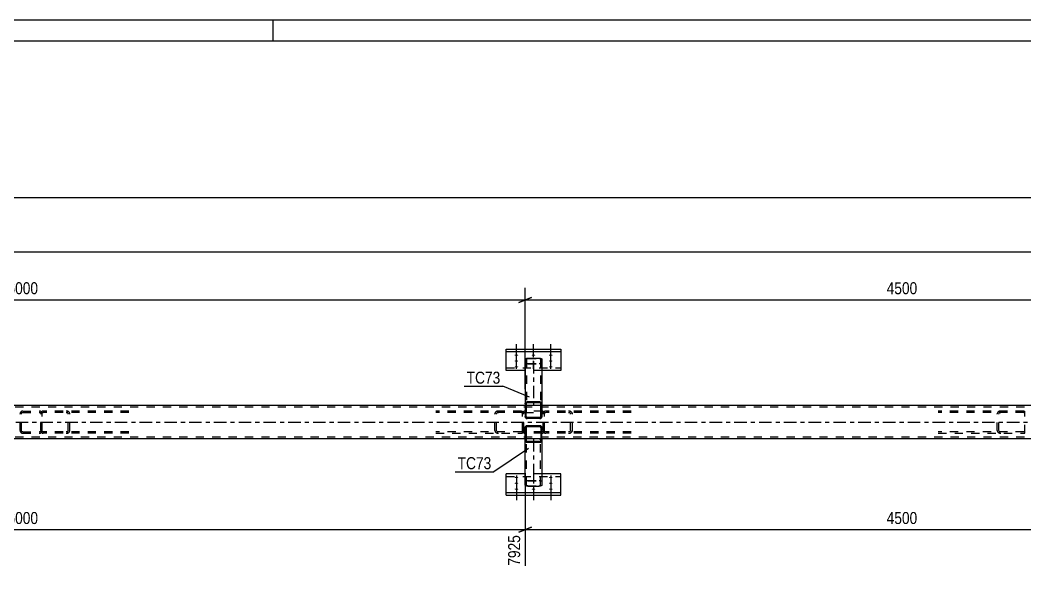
# Model space of a CAD drawing. Header units: millimetres. Extents: x -172 to 1017, y -617 to 224.
# Drawn here: x 116.4 to 356.4, y 91 to 223.6 of the extents above; entities that cross this region are included whole.
import ezdxf

# ---------------------------------------------------------------- set-up
doc = ezdxf.new("R2010")
doc.units = ezdxf.units.MM
doc.linetypes.add('DXK_LINE_DOT2', pattern=[3.9198, 1.9599, -1.9599])
doc.linetypes.add('DXK_LINE_DOT3', pattern=[5.9187, 2.979, -0.9799, 0.9799, -0.9799])
doc.styles.add('Arial Narrow', font='ARIALN.TTF', dxfattribs={"height": 0.2})

# ---------------------------------------------------------------- blocks, each defined once
blk = doc.blocks.new('Unknown-761545786-1135')
at = {"color": 5, "linetype": 'Continuous'}
for p, q in [((1016.83, 223.65), (-172.17, 223.65)), ((176.83, 218.65), (176.83, 223.65)), ((1011.83, 218.65), (-167.17, 218.65))]:
    blk.add_line(p, q, dxfattribs=at)
blk = doc.blocks.new('Part-761545786-3698 - 3568')
at = {"color": 7, "linetype": 'DXK_LINE_DOT2'}
for p, q in [((237, 123.28), (237, 123.66)), ((237.24, 123.66), (237, 123.66)), ((237.32, 112.61), (237.32, 123.66)), ((240.36, 123.66), (241, 123.66)), ((240.59, 123.66), (240.61, 123.66)), ((240.66, 123.66), (240.68, 123.66)), ((240.68, 112.61), (240.68, 123.66)), ((237, 113.54), (237.05, 113.62)), ((237.05, 113.62), (237.19, 113.69)), ((237.19, 113.69), (237.4, 113.74)), ((237.35, 113.58), (237.32, 113.54)), ((237.41, 113.62), (237.35, 113.58)), ((237.4, 113.74), (237.64, 113.76)), ((237.52, 113.64), (237.41, 113.62)), ((237.64, 113.65), (237.52, 113.64)), ((237.64, 113.76), (240.36, 113.76)), ((237.64, 113.65), (240.36, 113.65)), ((240.36, 113.76), (240.61, 113.74)), ((240.48, 113.64), (240.36, 113.65)), ((240.59, 113.62), (240.48, 113.64)), ((240.59, 113.62), (240.61, 113.61)), ((240.61, 113.74), (240.81, 113.69)), ((240.61, 113.61), (240.66, 113.58)), ((240.68, 113.54), (240.66, 113.58)), ((240.81, 113.69), (240.95, 113.62)), ((240.95, 113.62), (241, 113.54)), ((237.32, 112.61), (237.35, 112.57)), ((237.35, 112.57), (237.41, 112.53)), ((237.41, 112.53), (237.52, 112.51)), ((237.52, 112.51), (237.64, 112.5)), ((237.64, 112.5), (240.36, 112.5)), ((240.36, 112.5), (240.48, 112.51)), ((240.48, 112.51), (240.59, 112.53)), ((240.59, 112.53), (240.66, 112.57)), ((240.66, 112.57), (240.68, 112.61))]:
    blk.add_line(p, q, dxfattribs=at)
at = {"color": 2, "linetype": 'Continuous'}
for p, q in [((237, 112.61), (237, 123.28)), ((240.76, 123.66), (237.24, 123.66)), ((241, 123.66), (241, 112.61)), ((237.05, 112.52), (237, 112.61)), ((237.19, 112.45), (237.05, 112.52)), ((237.4, 112.41), (237.19, 112.45)), ((237.64, 112.39), (237.4, 112.41)), ((237.64, 112.39), (240.36, 112.39)), ((240.61, 112.41), (240.36, 112.39)), ((240.81, 112.45), (240.61, 112.41)), ((240.95, 112.52), (240.81, 112.45)), ((241, 112.61), (240.95, 112.52))]:
    blk.add_line(p, q, dxfattribs=at)
at = {"color": 7, "linetype": 'DXK_LINE_DOT3'}
blk.add_line((239, 123.66), (239, 113.07), dxfattribs=at)
blk = doc.blocks.new('Part-761545786-3571 - 3568')
at = {"color": 2, "linetype": 'Continuous'}
for p, q in [((237, 132.04), (237.03, 132.23)), ((237, 132.04), (237, 129)), ((237.03, 132.23), (237.14, 132.38)), ((237.14, 132.38), (237.29, 132.49)), ((237.26, 132.13), (237.24, 132.04)), ((237.24, 129), (237.24, 132.04)), ((237.31, 132.21), (237.26, 132.13)), ((237.29, 132.49), (237.48, 132.52)), ((237.39, 132.26), (237.31, 132.21)), ((237.48, 132.28), (237.39, 132.26)), ((240.52, 132.52), (237.48, 132.52)), ((240.52, 132.28), (237.48, 132.28)), ((240.52, 132.52), (240.7, 132.49)), ((240.61, 132.26), (240.52, 132.28)), ((240.69, 132.21), (240.61, 132.26)), ((240.74, 132.13), (240.69, 132.21)), ((240.7, 132.49), (240.86, 132.38)), ((240.76, 132.04), (240.74, 132.13)), ((240.76, 129), (240.76, 132.04)), ((240.86, 132.38), (240.96, 132.23)), ((240.96, 132.23), (241, 132.04)), ((241, 132.04), (241, 129)), ((237, 129), (237.03, 128.82)), ((237.03, 128.82), (237.14, 128.66)), ((237.14, 128.66), (237.29, 128.56)), ((237.24, 129), (237.26, 128.91)), ((237.26, 128.91), (237.31, 128.83)), ((237.29, 128.56), (237.48, 128.52)), ((237.31, 128.83), (237.39, 128.78)), ((237.39, 128.78), (237.48, 128.76)), ((240.52, 128.76), (237.48, 128.76)), ((240.52, 128.52), (237.48, 128.52)), ((240.52, 128.76), (240.61, 128.78)), ((240.52, 128.52), (240.7, 128.56)), ((240.61, 128.78), (240.69, 128.83)), ((240.69, 128.83), (240.74, 128.91)), ((240.7, 128.56), (240.86, 128.66)), ((240.74, 128.91), (240.76, 129)), ((240.86, 128.66), (240.96, 128.82)), ((240.96, 128.82), (241, 129))]:
    blk.add_line(p, q, dxfattribs=at)
at = {"color": 7, "linetype": 'DXK_LINE_DOT2'}
for p, q in [((237.24, 132.04), (237.24, 129)), ((240.76, 132.04), (240.76, 129)), ((237.24, 131.66), (237, 131.66)), ((241, 131.66), (240.76, 131.66)), ((237.03, 128.82), (237, 129)), ((237.48, 128.52), (237.29, 128.56)), ((240.7, 128.56), (240.52, 128.52)), ((241, 129), (240.96, 128.82))]:
    blk.add_line(p, q, dxfattribs=at)
for centre, start, end in [((237.48, 129), 202.5, 247.5), ((240.52, 129), 292.5, 337.5)]:
    blk.add_arc(centre, 0.48, start, end, dxfattribs=at)
blk = doc.blocks.new('Part-761545786-3572 - 3568')
at = {"color": 2, "linetype": 'Continuous'}
for p, q in [((237.04, 126.51), (237, 126.33)), ((237, 123.29), (237, 126.33)), ((237.14, 126.67), (237.04, 126.51)), ((237.3, 126.77), (237.14, 126.67)), ((237.26, 126.42), (237.24, 126.33)), ((237.24, 126.33), (237.24, 123.29)), ((237.31, 126.5), (237.26, 126.42)), ((237.48, 126.81), (237.3, 126.77)), ((237.39, 126.55), (237.31, 126.5)), ((237.48, 126.57), (237.39, 126.55)), ((240.52, 126.81), (237.48, 126.81)), ((240.52, 126.57), (237.48, 126.57)), ((240.7, 126.77), (240.52, 126.81)), ((240.61, 126.55), (240.52, 126.57)), ((240.69, 126.5), (240.61, 126.55)), ((240.74, 126.42), (240.69, 126.5)), ((240.86, 126.67), (240.7, 126.77)), ((240.76, 126.33), (240.74, 126.42)), ((240.76, 126.33), (240.76, 123.29)), ((240.96, 126.51), (240.86, 126.67)), ((241, 126.33), (240.96, 126.51)), ((241, 123.29), (241, 126.33)), ((237.04, 123.1), (237, 123.29)), ((237.14, 122.95), (237.04, 123.1)), ((237.3, 122.84), (237.14, 122.95)), ((237.24, 123.29), (237.26, 123.2)), ((237.26, 123.2), (237.31, 123.12)), ((237.48, 122.81), (237.3, 122.84)), ((237.31, 123.12), (237.39, 123.07)), ((237.39, 123.07), (237.48, 123.05)), ((240.52, 123.05), (237.48, 123.05)), ((240.52, 122.81), (237.48, 122.81)), ((240.52, 123.05), (240.61, 123.07)), ((240.7, 122.84), (240.52, 122.81)), ((240.61, 123.07), (240.69, 123.12)), ((240.69, 123.12), (240.74, 123.2)), ((240.86, 122.95), (240.7, 122.84)), ((240.74, 123.2), (240.76, 123.29)), ((240.96, 123.1), (240.86, 122.95)), ((241, 123.29), (240.96, 123.1))]:
    blk.add_line(p, q, dxfattribs=at)
at = {"color": 7, "linetype": 'DXK_LINE_DOT2'}
for p, q in [((237, 126.33), (237.04, 126.51)), ((237.3, 126.77), (237.48, 126.81)), ((240.52, 126.81), (240.7, 126.77)), ((240.96, 126.51), (241, 126.33)), ((237, 123.29), (237, 123.66)), ((237.24, 123.66), (237, 123.66)), ((237.24, 123.29), (237.24, 123.66)), ((240.76, 123.29), (240.76, 123.66)), ((241, 123.66), (240.76, 123.66)), ((241, 123.29), (241, 123.66))]:
    blk.add_line(p, q, dxfattribs=at)
for centre, start, end in [((237.48, 126.33), 112.5, 157.5), ((240.52, 126.33), 22.5, 67.5)]:
    blk.add_arc(centre, 0.48, start, end, dxfattribs=at)
blk = doc.blocks.new('Bolt-761545786-3577 - 3568')
at = {"linetype": 'Continuous'}
for points in [[(234.9, 143.81), (234.99, 143.81), (235.08, 143.8), (235.16, 143.78), (235.23, 143.76), (235.28, 143.73), (235.32, 143.71), (235.34, 143.68), (235.34, 143.64), (235.32, 143.61), (235.28, 143.58), (235.23, 143.56), (235.16, 143.54), (235.08, 143.52), (234.99, 143.51), (234.9, 143.51), (234.81, 143.51), (234.72, 143.52), (234.64, 143.54), (234.57, 143.56), (234.52, 143.58), (234.48, 143.61), (234.46, 143.64), (234.46, 143.68), (234.48, 143.71), (234.52, 143.73), (234.57, 143.76), (234.64, 143.78), (234.72, 143.8), (234.81, 143.81)], [(234.9, 142.41), (234.99, 142.4), (235.08, 142.39), (235.16, 142.38), (235.23, 142.36), (235.28, 142.33), (235.32, 142.3), (235.34, 142.27), (235.34, 142.24), (235.32, 142.21), (235.28, 142.18), (235.23, 142.16), (235.16, 142.14), (235.08, 142.12), (234.99, 142.11), (234.9, 142.11), (234.81, 142.11), (234.72, 142.12), (234.64, 142.14), (234.57, 142.16), (234.52, 142.18), (234.48, 142.21), (234.46, 142.24), (234.46, 142.27), (234.48, 142.3), (234.52, 142.33), (234.57, 142.36), (234.64, 142.38), (234.72, 142.39), (234.81, 142.4)], [(239, 143.81), (239.09, 143.81), (239.18, 143.8), (239.26, 143.78), (239.33, 143.76), (239.38, 143.73), (239.42, 143.71), (239.44, 143.68), (239.44, 143.64), (239.42, 143.61), (239.38, 143.58), (239.33, 143.56), (239.26, 143.54), (239.18, 143.52), (239.09, 143.51), (239, 143.51), (238.91, 143.51), (238.82, 143.52), (238.74, 143.54), (238.67, 143.56), (238.62, 143.58), (238.58, 143.61), (238.56, 143.64), (238.56, 143.68), (238.58, 143.71), (238.62, 143.73), (238.67, 143.76), (238.74, 143.78), (238.82, 143.8), (238.91, 143.81)], [(243.1, 143.81), (243.19, 143.81), (243.28, 143.8), (243.36, 143.78), (243.43, 143.76), (243.48, 143.73), (243.52, 143.71), (243.54, 143.68), (243.54, 143.64), (243.52, 143.61), (243.48, 143.58), (243.43, 143.56), (243.36, 143.54), (243.28, 143.52), (243.19, 143.51), (243.1, 143.51), (243.01, 143.51), (242.92, 143.52), (242.84, 143.54), (242.77, 143.56), (242.72, 143.58), (242.68, 143.61), (242.66, 143.64), (242.66, 143.68), (242.68, 143.71), (242.72, 143.73), (242.77, 143.76), (242.84, 143.78), (242.92, 143.8), (243.01, 143.81)], [(243.1, 142.41), (243.19, 142.4), (243.28, 142.39), (243.36, 142.38), (243.43, 142.36), (243.48, 142.33), (243.52, 142.3), (243.54, 142.27), (243.54, 142.24), (243.52, 142.21), (243.48, 142.18), (243.43, 142.16), (243.36, 142.14), (243.28, 142.12), (243.19, 142.11), (243.1, 142.11), (243.01, 142.11), (242.92, 142.12), (242.84, 142.14), (242.77, 142.16), (242.72, 142.18), (242.68, 142.21), (242.66, 142.24), (242.66, 142.27), (242.68, 142.3), (242.72, 142.33), (242.77, 142.36), (242.84, 142.38), (242.92, 142.39), (243.01, 142.4)], [(234.9, 141.01), (234.99, 141), (235.08, 140.99), (235.16, 140.98), (235.23, 140.96), (235.28, 140.93), (235.32, 140.9), (235.34, 140.87), (235.34, 140.84), (235.32, 140.81), (235.28, 140.78), (235.23, 140.75), (235.16, 140.73), (235.08, 140.72), (234.99, 140.71), (234.9, 140.7), (234.81, 140.71), (234.72, 140.72), (234.64, 140.73), (234.57, 140.75), (234.52, 140.78), (234.48, 140.81), (234.46, 140.84), (234.46, 140.87), (234.48, 140.9), (234.52, 140.93), (234.57, 140.96), (234.64, 140.98), (234.72, 140.99), (234.81, 141)], [(243.1, 141.01), (243.19, 141), (243.28, 140.99), (243.36, 140.98), (243.43, 140.96), (243.48, 140.93), (243.52, 140.9), (243.54, 140.87), (243.54, 140.84), (243.52, 140.81), (243.48, 140.78), (243.43, 140.75), (243.36, 140.73), (243.28, 140.72), (243.19, 140.71), (243.1, 140.7), (243.01, 140.71), (242.92, 140.72), (242.84, 140.73), (242.77, 140.75), (242.72, 140.78), (242.68, 140.81), (242.66, 140.84), (242.66, 140.87), (242.68, 140.9), (242.72, 140.93), (242.77, 140.96), (242.84, 140.98), (242.92, 140.99), (243.01, 141)]]:
    blk.add_hatch(color=1, dxfattribs=at).paths.add_polyline_path(points)
at = {"color": 1, "linetype": 'Continuous'}
for p, q in [((234.9, 143.17), (234.9, 146.29)), ((234.9, 141.77), (234.9, 144.89)), ((239, 143.17), (239, 146.29)), ((243.1, 143.17), (243.1, 146.29)), ((243.1, 141.77), (243.1, 144.89)), ((234.9, 140.37), (234.9, 143.49)), ((243.1, 140.37), (243.1, 143.49))]:
    blk.add_line(p, q, dxfattribs=at)
at = {"color": 1, "linetype": 'DXK_LINE_DOT2'}
blk.add_line((239, 140.37), (239, 143.49), dxfattribs=at)
blk = doc.blocks.new('Bolt-761545786-3578 - 3568')
at = {"linetype": 'Continuous'}
for points in [[(234.9, 114.32), (234.81, 114.33), (234.72, 114.34), (234.64, 114.35), (234.57, 114.37), (234.52, 114.4), (234.48, 114.43), (234.46, 114.46), (234.46, 114.49), (234.48, 114.52), (234.52, 114.55), (234.57, 114.58), (234.64, 114.6), (234.72, 114.61), (234.81, 114.62), (234.9, 114.63), (234.99, 114.62), (235.08, 114.61), (235.16, 114.6), (235.23, 114.58), (235.28, 114.55), (235.32, 114.52), (235.34, 114.49), (235.34, 114.46), (235.32, 114.43), (235.28, 114.4), (235.23, 114.37), (235.16, 114.35), (235.08, 114.34), (234.99, 114.33)], [(234.9, 112.92), (234.81, 112.93), (234.72, 112.94), (234.64, 112.95), (234.57, 112.97), (234.52, 113), (234.48, 113.03), (234.46, 113.06), (234.46, 113.09), (234.48, 113.12), (234.52, 113.15), (234.57, 113.17), (234.64, 113.19), (234.72, 113.21), (234.81, 113.22), (234.9, 113.22), (234.99, 113.22), (235.08, 113.21), (235.16, 113.19), (235.23, 113.17), (235.28, 113.15), (235.32, 113.12), (235.34, 113.09), (235.34, 113.06), (235.32, 113.03), (235.28, 113), (235.23, 112.97), (235.16, 112.95), (235.08, 112.94), (234.99, 112.93)], [(243.1, 114.32), (243.01, 114.33), (242.92, 114.34), (242.84, 114.35), (242.77, 114.37), (242.72, 114.4), (242.68, 114.43), (242.66, 114.46), (242.66, 114.49), (242.68, 114.52), (242.72, 114.55), (242.77, 114.58), (242.84, 114.6), (242.92, 114.61), (243.01, 114.62), (243.1, 114.63), (243.19, 114.62), (243.28, 114.61), (243.36, 114.6), (243.43, 114.58), (243.48, 114.55), (243.52, 114.52), (243.54, 114.49), (243.54, 114.46), (243.52, 114.43), (243.48, 114.4), (243.43, 114.37), (243.36, 114.35), (243.28, 114.34), (243.19, 114.33)], [(243.1, 112.92), (243.01, 112.93), (242.92, 112.94), (242.84, 112.95), (242.77, 112.97), (242.72, 113), (242.68, 113.03), (242.66, 113.06), (242.66, 113.09), (242.68, 113.12), (242.72, 113.15), (242.77, 113.17), (242.84, 113.19), (242.92, 113.21), (243.01, 113.22), (243.1, 113.22), (243.19, 113.22), (243.28, 113.21), (243.36, 113.19), (243.43, 113.17), (243.48, 113.15), (243.52, 113.12), (243.54, 113.09), (243.54, 113.06), (243.52, 113.03), (243.48, 113), (243.43, 112.97), (243.36, 112.95), (243.28, 112.94), (243.19, 112.93)], [(234.9, 111.52), (234.81, 111.52), (234.72, 111.53), (234.64, 111.55), (234.57, 111.57), (234.52, 111.6), (234.48, 111.62), (234.46, 111.65), (234.46, 111.69), (234.48, 111.72), (234.52, 111.75), (234.57, 111.77), (234.64, 111.79), (234.72, 111.81), (234.81, 111.82), (234.9, 111.82), (234.99, 111.82), (235.08, 111.81), (235.16, 111.79), (235.23, 111.77), (235.28, 111.75), (235.32, 111.72), (235.34, 111.69), (235.34, 111.65), (235.32, 111.62), (235.28, 111.6), (235.23, 111.57), (235.16, 111.55), (235.08, 111.53), (234.99, 111.52)], [(239, 111.52), (238.91, 111.52), (238.82, 111.53), (238.74, 111.55), (238.67, 111.57), (238.62, 111.6), (238.58, 111.62), (238.56, 111.65), (238.56, 111.69), (238.58, 111.72), (238.62, 111.75), (238.67, 111.77), (238.74, 111.79), (238.82, 111.81), (238.91, 111.82), (239, 111.82), (239.09, 111.82), (239.18, 111.81), (239.26, 111.79), (239.33, 111.77), (239.38, 111.75), (239.42, 111.72), (239.44, 111.69), (239.44, 111.65), (239.42, 111.62), (239.38, 111.6), (239.33, 111.57), (239.26, 111.55), (239.18, 111.53), (239.09, 111.52)], [(243.1, 111.52), (243.01, 111.52), (242.92, 111.53), (242.84, 111.55), (242.77, 111.57), (242.72, 111.6), (242.68, 111.62), (242.66, 111.65), (242.66, 111.69), (242.68, 111.72), (242.72, 111.75), (242.77, 111.77), (242.84, 111.79), (242.92, 111.81), (243.01, 111.82), (243.1, 111.82), (243.19, 111.82), (243.28, 111.81), (243.36, 111.79), (243.43, 111.77), (243.48, 111.75), (243.52, 111.72), (243.54, 111.69), (243.54, 111.65), (243.52, 111.62), (243.48, 111.6), (243.43, 111.57), (243.36, 111.55), (243.28, 111.53), (243.19, 111.52)]]:
    blk.add_hatch(color=1, dxfattribs=at).paths.add_polyline_path(points)
at = {"color": 1, "linetype": 'Continuous'}
for p, q in [((234.9, 114.96), (234.9, 111.84)), ((234.9, 113.56), (234.9, 110.44)), ((243.1, 114.96), (243.1, 111.84)), ((243.1, 113.56), (243.1, 110.44)), ((234.9, 112.16), (234.9, 109.04)), ((239, 112.16), (239, 109.04)), ((243.1, 112.16), (243.1, 109.04))]:
    blk.add_line(p, q, dxfattribs=at)
at = {"color": 1, "linetype": 'DXK_LINE_DOT2'}
blk.add_line((239, 114.96), (239, 111.84), dxfattribs=at)
blk = doc.blocks.new('Part-761545786-3716 - 3568')
at = {"color": 7, "linetype": 'DXK_LINE_DOT2'}
for p, q in [((236.41, 129.91), (236.36, 129.66)), ((236.36, 125.66), (236.36, 129.66)), ((236.68, 129.66), (236.71, 129.79)), ((236.68, 125.66), (236.68, 129.66)), ((237, 130.3), (236.76, 130.26)), ((236.88, 129.96), (237, 129.98)), ((241, 130.3), (237, 130.3)), ((237, 129.98), (241, 129.98)), ((241.25, 130.26), (241, 130.3)), ((241, 129.98), (241.12, 129.96)), ((241.3, 129.79), (241.32, 129.66)), ((241.32, 125.66), (241.32, 129.66)), ((241.64, 129.66), (241.59, 129.91)), ((241.64, 125.66), (241.64, 129.66)), ((236.36, 125.66), (236.41, 125.42)), ((236.71, 125.54), (236.68, 125.66)), ((236.76, 125.07), (237, 125.02)), ((237, 125.34), (236.88, 125.37)), ((241, 125.34), (237, 125.34)), ((241, 125.02), (237, 125.02)), ((241.12, 125.37), (241, 125.34)), ((241, 125.02), (241.25, 125.07)), ((241.32, 125.66), (241.3, 125.54)), ((241.59, 125.42), (241.64, 125.66))]:
    blk.add_line(p, q, dxfattribs=at)
for centre, radius, start, end in [((237, 129.66), 0.64, 112.5, 157.5), ((237, 129.66), 0.32, 112.5, 157.5), ((241, 129.66), 0.32, 22.5, 67.5), ((241, 129.66), 0.64, 22.5, 67.5), ((237, 125.66), 0.64, 202.5, 247.5), ((237, 125.66), 0.32, 202.5, 247.5), ((241, 125.66), 0.32, 292.5, 337.5), ((241, 125.66), 0.64, 292.5, 337.5)]:
    blk.add_arc(centre, radius, start, end, dxfattribs=at)
blk = doc.blocks.new('Part-761545786-3596 - 3568')
at = {"color": 7, "linetype": 'DXK_LINE_DOT2'}
for p, q in [((858, 131.26), (-80, 131.26)), ((241, 131.66), (237, 131.66)), ((858, 124.06), (-80, 124.06)), ((857.4, 123.66), (237, 123.66)), ((241, 123.66), (237, 123.66))]:
    blk.add_line(p, q, dxfattribs=at)
at = {"color": 2, "linetype": 'Continuous'}
for p, q in [((237, 131.66), (1.01, 131.66)), ((417, 131.66), (241, 131.66)), ((237, 123.66), (1.01, 123.66)), ((417, 123.66), (241, 123.66))]:
    blk.add_line(p, q, dxfattribs=at)
at = {"color": 7, "linetype": 'DXK_LINE_DOT3'}
blk.add_line((-80, 127.66), (858, 127.66), dxfattribs=at)
blk = doc.blocks.new('Part-761545786-3670 - 3568')
at = {"color": 7, "linetype": 'DXK_LINE_DOT2'}
for p, q in [((241.9, 130.3), (241.64, 130.27)), ((241.64, 125.06), (241.64, 130.27)), ((241.64, 129.92), (241.73, 129.96)), ((241.73, 129.96), (241.9, 129.98)), ((262.32, 130.3), (241.9, 130.3)), ((262.32, 129.98), (241.9, 129.98)), ((247.73, 130.26), (247.39, 130.3)), ((247.39, 129.98), (247.56, 129.96)), ((247.8, 129.79), (247.83, 129.66)), ((247.83, 125.66), (247.83, 129.66)), ((248.27, 129.66), (248.2, 129.91)), ((248.27, 125.66), (248.27, 129.66)), ((241.73, 125.37), (241.64, 125.41)), ((241.64, 125.06), (241.9, 125.02)), ((241.9, 125.34), (241.73, 125.37)), ((262.32, 125.34), (241.9, 125.34)), ((262.32, 125.02), (241.9, 125.02)), ((247.56, 125.37), (247.39, 125.34)), ((247.39, 125.02), (247.73, 125.07)), ((247.83, 125.66), (247.8, 125.54)), ((248.2, 125.42), (248.27, 125.66))]:
    blk.add_line(p, q, dxfattribs=at)
for centre, radius, start, end in [((247.46, 129.57), 0.401, 32.4113, 75.4458), ((247.52, 129.48), 0.802, 32.4113, 75.4458), ((247.46, 125.76), 0.401, 284.5542, 327.5887), ((247.52, 125.85), 0.802, 284.5542, 327.5887)]:
    blk.add_arc(centre, radius, start, end, dxfattribs=at)
blk = doc.blocks.new('Part-761545786-3727 - 3568')
at = {"color": 7, "linetype": 'DXK_LINE_DOT2'}
for p, q in [((116.41, 129.91), (116.36, 129.66)), ((116.36, 125.66), (116.36, 129.66)), ((116.68, 129.66), (116.71, 129.79)), ((116.68, 125.66), (116.68, 129.66)), ((117, 130.3), (116.76, 130.26)), ((116.88, 129.96), (117, 129.98)), ((117, 130.3), (121, 130.3)), ((117, 129.98), (121, 129.98)), ((121.25, 130.26), (121, 130.3)), ((121, 129.98), (121.12, 129.96)), ((121.3, 129.79), (121.32, 129.66)), ((121.32, 125.66), (121.32, 129.66)), ((121.64, 129.66), (121.59, 129.91)), ((121.64, 125.66), (121.64, 129.66)), ((116.36, 125.66), (116.41, 125.42)), ((116.71, 125.54), (116.68, 125.66)), ((116.76, 125.07), (117, 125.02)), ((117, 125.34), (116.88, 125.37)), ((117, 125.34), (121, 125.34)), ((117, 125.02), (121, 125.02)), ((121.12, 125.37), (121, 125.34)), ((121, 125.02), (121.25, 125.07)), ((121.32, 125.66), (121.3, 125.54)), ((121.59, 125.42), (121.64, 125.66))]:
    blk.add_line(p, q, dxfattribs=at)
for centre, radius, start, end in [((117, 129.66), 0.64, 112.5, 157.5), ((117, 129.66), 0.32, 112.5, 157.5), ((121, 129.66), 0.32, 22.5, 67.5), ((121, 129.66), 0.64, 22.5, 67.5), ((117, 125.66), 0.64, 202.5, 247.5), ((117, 125.66), 0.32, 202.5, 247.5), ((121, 125.66), 0.32, 292.5, 337.5), ((121, 125.66), 0.64, 292.5, 337.5)]:
    blk.add_arc(centre, radius, start, end, dxfattribs=at)
blk = doc.blocks.new('Part-761545786-3755 - 3568')
at = {"color": 2, "linetype": 'Continuous'}
for p, q in [((237, 142.72), (237.05, 142.81)), ((237, 142.72), (237, 132.05)), ((237.05, 142.81), (237.19, 142.88)), ((237.19, 142.88), (237.4, 142.92)), ((237.4, 142.92), (237.64, 142.94)), ((237.64, 142.94), (240.36, 142.94)), ((240.36, 142.94), (240.61, 142.92)), ((240.61, 142.92), (240.81, 142.88)), ((240.81, 142.88), (240.95, 142.81)), ((240.95, 142.81), (241, 142.72)), ((241, 142.72), (241, 131.66)), ((240.76, 131.66), (237.24, 131.66))]:
    blk.add_line(p, q, dxfattribs=at)
at = {"color": 7, "linetype": 'DXK_LINE_DOT2'}
for p, q in [((237.05, 141.71), (237, 141.79)), ((237.19, 141.64), (237.05, 141.71)), ((237.4, 141.59), (237.19, 141.64)), ((237.35, 142.76), (237.32, 142.72)), ((237.32, 142.72), (237.32, 131.66)), ((237.32, 141.79), (237.35, 141.75)), ((237.41, 142.8), (237.35, 142.76)), ((237.35, 141.75), (237.41, 141.71)), ((237.52, 142.82), (237.41, 142.8)), ((237.41, 141.71), (237.52, 141.69)), ((237.64, 142.83), (237.52, 142.82)), ((237.52, 141.69), (237.64, 141.68)), ((237.64, 142.83), (240.36, 142.83)), ((237.64, 141.68), (240.36, 141.68)), ((240.48, 142.82), (240.36, 142.83)), ((240.36, 141.68), (240.48, 141.69)), ((240.59, 142.8), (240.48, 142.82)), ((240.48, 141.69), (240.59, 141.71)), ((240.66, 142.76), (240.59, 142.8)), ((240.59, 141.71), (240.61, 141.72)), ((240.61, 141.72), (240.66, 141.75)), ((240.81, 141.64), (240.61, 141.59)), ((240.68, 142.72), (240.66, 142.76)), ((240.66, 141.75), (240.68, 141.79)), ((240.68, 142.72), (240.68, 131.66)), ((240.95, 141.71), (240.81, 141.64)), ((241, 141.79), (240.95, 141.71)), ((237.64, 141.57), (237.4, 141.59)), ((237.64, 141.57), (240.36, 141.57)), ((240.61, 141.59), (240.36, 141.57)), ((237, 132.05), (237, 131.66)), ((237.24, 131.66), (237, 131.66)), ((240.66, 131.66), (240.68, 131.66)), ((241, 131.66), (240.76, 131.66))]:
    blk.add_line(p, q, dxfattribs=at)
at = {"color": 7, "linetype": 'DXK_LINE_DOT3'}
blk.add_line((239, 142.26), (239, 131.66), dxfattribs=at)
blk = doc.blocks.new('Part-761545786-3778 - 3568')
at = {"color": 2, "linetype": 'Continuous'}
for p, q in [((232.5, 140.03), (232.5, 145.08)), ((232.5, 145.08), (245.5, 145.08)), ((245.5, 144.48), (232.5, 144.48)), ((245.5, 145.08), (245.5, 140.03)), ((237, 140.03), (232.5, 140.03)), ((245.5, 140.03), (241, 140.03))]:
    blk.add_line(p, q, dxfattribs=at)
at = {"color": 7, "linetype": 'DXK_LINE_DOT2'}
for p, q in [((232.5, 140.64), (245.5, 140.64)), ((241, 140.03), (237, 140.03))]:
    blk.add_line(p, q, dxfattribs=at)
blk = doc.blocks.new('Part-761545786-3779 - 3568')
at = {"color": 2, "linetype": 'Continuous'}
for p, q in [((232.5, 110.25), (232.5, 115.3)), ((237, 115.3), (232.5, 115.3)), ((245.5, 115.3), (241, 115.3)), ((245.5, 110.25), (245.5, 115.3)), ((232.5, 110.85), (245.5, 110.85)), ((232.5, 110.25), (245.5, 110.25))]:
    blk.add_line(p, q, dxfattribs=at)
at = {"color": 7, "linetype": 'DXK_LINE_DOT2'}
for p, q in [((241, 115.3), (237, 115.3)), ((232.5, 114.69), (245.5, 114.69))]:
    blk.add_line(p, q, dxfattribs=at)
blk = doc.blocks.new('Part-761545786-3798 - 3568')
at = {"color": 7, "linetype": 'DXK_LINE_DOT2'}
for p, q in [((356.11, 130.3), (335.69, 130.3)), ((356.11, 129.98), (335.69, 129.98)), ((349.81, 129.91), (349.74, 129.66)), ((349.74, 125.66), (349.74, 129.66)), ((350.18, 129.66), (350.21, 129.79)), ((350.18, 125.66), (350.18, 129.66)), ((350.62, 130.3), (350.28, 130.26)), ((350.45, 129.96), (350.62, 129.98)), ((356.11, 130.3), (356.37, 130.27)), ((356.11, 129.98), (356.28, 129.96)), ((356.28, 129.96), (356.37, 129.92)), ((356.37, 125.06), (356.37, 130.27)), ((356.11, 125.34), (335.69, 125.34)), ((335.69, 125.02), (356.11, 125.02)), ((349.74, 125.66), (349.81, 125.42)), ((350.21, 125.54), (350.18, 125.66)), ((350.28, 125.07), (350.62, 125.02)), ((350.62, 125.34), (350.45, 125.37)), ((356.28, 125.37), (356.11, 125.34)), ((356.11, 125.02), (356.37, 125.06)), ((356.37, 125.41), (356.28, 125.37))]:
    blk.add_line(p, q, dxfattribs=at)
for centre, radius, start, end in [((350.48, 129.48), 0.802, 104.5542, 147.5887), ((350.55, 129.57), 0.401, 104.5542, 147.5887), ((350.48, 125.85), 0.802, 212.4113, 255.4458), ((350.55, 125.76), 0.401, 212.4113, 255.4458)]:
    blk.add_arc(centre, radius, start, end, dxfattribs=at)
blk = doc.blocks.new('Part-761545786-3799 - 3568')
at = {"color": 7, "linetype": 'DXK_LINE_DOT2'}
for p, q in [((236.1, 130.3), (215.68, 130.3)), ((236.1, 129.98), (215.68, 129.98)), ((229.8, 129.91), (229.74, 129.66)), ((229.74, 125.66), (229.74, 129.66)), ((230.17, 129.66), (230.21, 129.79)), ((230.17, 125.66), (230.17, 129.66)), ((230.61, 130.3), (230.28, 130.26)), ((230.45, 129.96), (230.61, 129.98)), ((236.1, 130.3), (236.36, 130.27)), ((236.1, 129.98), (236.27, 129.96)), ((236.27, 129.96), (236.36, 129.92)), ((236.36, 125.06), (236.36, 130.27)), ((236.1, 125.34), (215.68, 125.34)), ((215.68, 125.02), (236.1, 125.02)), ((229.74, 125.66), (229.8, 125.42)), ((230.21, 125.54), (230.17, 125.66)), ((230.28, 125.07), (230.61, 125.02)), ((230.61, 125.34), (230.45, 125.37)), ((236.27, 125.37), (236.1, 125.34)), ((236.1, 125.02), (236.36, 125.06)), ((236.36, 125.41), (236.27, 125.37))]:
    blk.add_line(p, q, dxfattribs=at)
for centre, radius, start, end in [((230.48, 129.48), 0.802, 104.5547, 147.5896), ((230.55, 129.57), 0.401, 104.5547, 147.5896), ((230.48, 125.85), 0.802, 212.4104, 255.4453), ((230.55, 125.76), 0.401, 212.4104, 255.4453)]:
    blk.add_arc(centre, radius, start, end, dxfattribs=at)
blk = doc.blocks.new('Part-761545786-3800 - 3568')
at = {"color": 7, "linetype": 'DXK_LINE_DOT2'}
for p, q in [((121.9, 130.3), (121.64, 130.27)), ((121.64, 125.06), (121.64, 130.27)), ((121.64, 129.92), (121.73, 129.96)), ((121.73, 129.96), (121.9, 129.98)), ((142.32, 130.3), (121.9, 130.3)), ((142.32, 129.98), (121.9, 129.98)), ((127.73, 130.26), (127.39, 130.3)), ((127.39, 129.98), (127.56, 129.96)), ((127.8, 129.79), (127.83, 129.66)), ((127.83, 125.66), (127.83, 129.66)), ((128.27, 129.66), (128.2, 129.91)), ((128.27, 125.66), (128.27, 129.66)), ((121.73, 125.37), (121.64, 125.41)), ((121.64, 125.06), (121.9, 125.02)), ((121.9, 125.34), (121.73, 125.37)), ((142.32, 125.34), (121.9, 125.34)), ((142.32, 125.02), (121.9, 125.02)), ((127.56, 125.37), (127.39, 125.34)), ((127.39, 125.02), (127.73, 125.07)), ((127.83, 125.66), (127.8, 125.54)), ((128.2, 125.42), (128.27, 125.66))]:
    blk.add_line(p, q, dxfattribs=at)
for centre, radius, start, end in [((127.46, 129.57), 0.401, 32.4104, 75.4453), ((127.52, 129.48), 0.802, 32.4104, 75.4453), ((127.46, 125.76), 0.401, 284.5547, 327.5896), ((127.52, 125.85), 0.802, 284.5547, 327.5896)]:
    blk.add_arc(centre, radius, start, end, dxfattribs=at)
blk = doc.blocks.new('StraightDimension-761545786-4089 - 3568')
at = {"color": 7, "linetype": 'Continuous'}
for p, q in [((237, 135.56), (237, 159.71)), ((-2.99, 156.86), (237, 156.86)), ((235.5, 156.26), (238.5, 157.46))]:
    blk.add_line(p, q, dxfattribs=at)
at = {"color": 0}
blk.add_wipeout([(121.26, 157.61), (121.26, 161.81), (112.75, 161.81), (112.75, 157.61)], dxfattribs=at)
at = {"color": 3, "style": 'Arial Narrow'}
blk.add_text('6000', height=2.863, dxfattribs=at).set_placement((113.35, 158.21))
blk = doc.blocks.new('StraightDimension-761545786-3873 - 3568')
at = {"color": 7, "linetype": 'Continuous'}
for p, q in [((237, 115.48), (237, 93.39)), ((417, 117.37), (417, 91.56)), ((238.5, 102.6), (235.5, 101.4)), ((237, 102), (417, 102)), ((415.5, 101.4), (418.5, 102.6))]:
    blk.add_line(p, q, dxfattribs=at)
at = {"color": 0}
blk.add_wipeout([(331.26, 102.75), (331.26, 106.95), (322.75, 106.95), (322.75, 102.75)], dxfattribs=at)
at = {"color": 0, "linetype": 'Continuous'}
blk.add_wipeout([(416.4, 101.3), (412.2, 101.3), (412.2, 90.96), (416.4, 90.96)], dxfattribs=at)
at = {"color": 3, "style": 'Arial Narrow'}
blk.add_text('4500', height=2.863, dxfattribs=at).set_placement((323.35, 103.35))
at = {"color": 3, "linetype": 'Continuous', "style": 'Arial Narrow'}
blk.add_text('12425', height=2.863, rotation=90.0002, dxfattribs=at).set_placement((415.8, 91.56))
blk = doc.blocks.new('StraightDimension-761545786-3891 - 3568')
at = {"color": 7, "linetype": 'Continuous'}
for p, q in [((237, 115.48), (237, 93.39)), ((-2.99, 102), (237, 102)), ((235.5, 101.4), (238.5, 102.6))]:
    blk.add_line(p, q, dxfattribs=at)
at = {"color": 0}
blk.add_wipeout([(121.26, 102.75), (121.26, 106.95), (112.75, 106.95), (112.75, 102.75)], dxfattribs=at)
at = {"color": 0, "linetype": 'Continuous'}
blk.add_wipeout([(236.4, 101.3), (232.2, 101.3), (232.2, 92.79), (236.4, 92.79)], dxfattribs=at)
at = {"color": 3, "style": 'Arial Narrow'}
blk.add_text('6000', height=2.863, dxfattribs=at).set_placement((113.35, 103.35))
at = {"color": 3, "linetype": 'Continuous', "style": 'Arial Narrow'}
blk.add_text('7925', height=2.863, rotation=90.0002, dxfattribs=at).set_placement((235.8, 93.39))
blk = doc.blocks.new('StraightDimension-761545786-3993 - 3568')
at = {"color": 7, "linetype": 'Continuous'}
blk.add_line((-80, 168.36), (858, 168.36), dxfattribs=at)
blk = doc.blocks.new('StraightDimension-761545786-4079 - 3568')
at = {"color": 7, "linetype": 'Continuous'}
for p, q in [((237, 135.56), (237, 159.71)), ((417, 134.79), (417, 159.71)), ((238.5, 157.46), (235.5, 156.26)), ((237, 156.86), (417, 156.86)), ((415.5, 156.26), (418.5, 157.46))]:
    blk.add_line(p, q, dxfattribs=at)
at = {"color": 0}
blk.add_wipeout([(331.26, 157.61), (331.26, 161.81), (322.75, 161.81), (322.75, 157.61)], dxfattribs=at)
at = {"color": 3, "style": 'Arial Narrow'}
blk.add_text('4500', height=2.863, dxfattribs=at).set_placement((323.35, 158.21))
blk = doc.blocks.new('StraightDimension-761545786-4112 - 3568')
at = {"color": 7, "linetype": 'Continuous'}
blk.add_line((-81, 181.27), (859, 181.27), dxfattribs=at)
blk = doc.blocks.new('Mark-761545786-3694 - 3568')
at = {"color": 0}
blk.add_wipeout([(228.92, 116.44), (228.92, 119.44), (220.88, 119.44), (220.88, 116.44)], dxfattribs=at)
blk.add_wipeout([(228.92, 116.44), (228.92, 119.44), (220.88, 119.44), (220.88, 116.44)], dxfattribs=at)
at = {"color": 30, "linetype": 'Continuous'}
for p in [(237.81, 121.4), (220.28, 115.84)]:
    blk.add_line(p, (229.52, 115.84), dxfattribs=at)
at = {"color": 3, "style": 'Arial Narrow'}
blk.add_text('TC73', height=2.863, dxfattribs=at).set_placement((220.88, 116.44))
blk = doc.blocks.new('Mark-761545786-3751 - 3568')
at = {"color": 0}
blk.add_wipeout([(231.07, 136.85), (231.07, 139.85), (223.03, 139.85), (223.03, 136.85)], dxfattribs=at)
blk.add_wipeout([(231.07, 136.85), (231.07, 139.85), (223.03, 139.85), (223.03, 136.85)], dxfattribs=at)
at = {"color": 30, "linetype": 'Continuous'}
for p in [(222.43, 136.25), (238.06, 133.63)]:
    blk.add_line(p, (231.67, 136.25), dxfattribs=at)
at = {"color": 3, "style": 'Arial Narrow'}
blk.add_text('TC73', height=2.863, dxfattribs=at).set_placement((223.03, 136.85))

msp = doc.modelspace()

# ---------------------------------------------------------------- block references
for name in ['Unknown-761545786-1135', 'Part-761545786-3778 - 3568', 'Bolt-761545786-3577 - 3568', 'Part-761545786-3755 - 3568', 'Part-761545786-3571 - 3568', 'Part-761545786-3596 - 3568', 'Part-761545786-3727 - 3568', 'Part-761545786-3800 - 3568', 'Part-761545786-3799 - 3568', 'Part-761545786-3716 - 3568', 'Part-761545786-3670 - 3568', 'Part-761545786-3798 - 3568', 'Part-761545786-3572 - 3568', 'Part-761545786-3698 - 3568', 'Part-761545786-3779 - 3568', 'Bolt-761545786-3578 - 3568']:
    msp.add_blockref(name, (0, 0))

# ---------------------------------------------------------------- next in the draw order: block references
for name in ['StraightDimension-761545786-4089 - 3568', 'StraightDimension-761545786-3873 - 3568']:
    msp.add_blockref(name, (0, 0))

# ---------------------------------------------------------------- next in the draw order: block references
for name in ['StraightDimension-761545786-3993 - 3568', 'StraightDimension-761545786-3891 - 3568']:
    msp.add_blockref(name, (0, 0))

# ---------------------------------------------------------------- next in the draw order: block references
for name in ['StraightDimension-761545786-4079 - 3568', 'Mark-761545786-3694 - 3568']:
    msp.add_blockref(name, (0, 0))

# ---------------------------------------------------------------- next in the draw order: block references
msp.add_blockref('StraightDimension-761545786-4112 - 3568', (0, 0))

# ---------------------------------------------------------------- next in the draw order: block references
msp.add_blockref('Mark-761545786-3751 - 3568', (0, 0))

doc.saveas('drawing.dxf')
